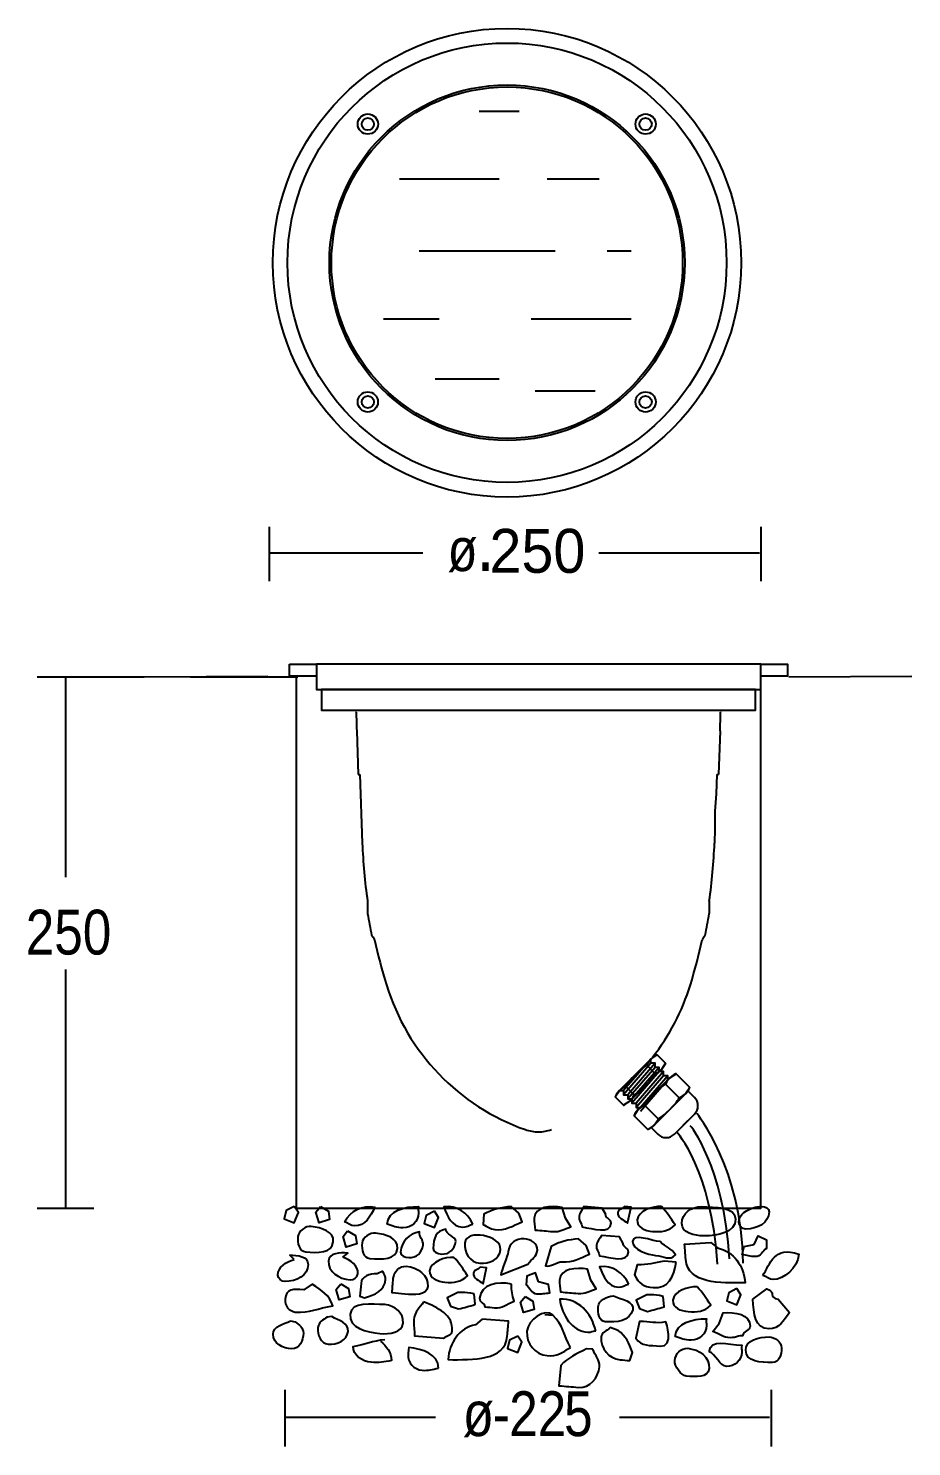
# Model space of a CAD drawing. Extents: x 29 to 179, y 23 to 263.
import ezdxf

# ---------------------------------------------------------------- set-up
doc = ezdxf.new("R2010")
doc.units = 0
doc.layers.add('LIVELLO_1', color=160, linetype='Continuous')
doc.styles.add('STD', font='txt')

# ---------------------------------------------------------------- blocks, each defined once
blk = doc.blocks.new('AI9-BLK2')
at = {"layer": 'LIVELLO_1', "color": 7}
blk.add_line((1.49, -2.95), (2.86, -3.08), dxfattribs=at)
for points in [[(-40.82, 15.27), (-42.2, 14.58), (-42.54, 13.21), (-40.82, 12.52), (-40.13, 14.24)], [(-36.38, 15.27), (-35.07, 14.46), (-34.85, 13.07), (-36.62, 12.53), (-37.16, 14.3)], [(-17.14, 14.46), (-18.52, 13.77), (-18.86, 12.39), (-17.14, 11.71), (-16.46, 13.43)], [(-31.81, 11.15), (-30.51, 10.35), (-30.28, 8.95), (-32.05, 8.41), (-32.59, 10.19)], [(-32.98, 2.23), (-31.67, 1.42), (-31.45, 0.03), (-33.22, -0.51), (-33.75, 1.26)], [(-1.84, 0.1), (-0.53, -0.71), (-0.31, -2.11), (-2.08, -2.64), (-2.62, -0.87)], [(33.95, 1.41), (32.58, 0.72), (32.23, -0.65), (33.95, -1.34), (34.64, 0.38)], [(-3.07, -6.63), (-4.45, -7.32), (-4.79, -8.7), (-3.07, -9.38), (-2.39, -7.66)]]:
    blk.add_lwpolyline(points, close=True, dxfattribs=at)
for points, knots in [([(-32.36, 12.68), (-31.76, 12.51), (-31.33, 11.99), (-30.64, 11.99), (-28.84, 11.99), (-27.98, 13.54), (-27.2, 15.17), (-29.35, 15.6), (-31.24, 14.57), (-32.36, 12.68)], [0, 0, 0, 0, 1, 1, 1, 2, 2, 2, 3, 3, 3, 3]), ([(-25.16, 12.27), (-24.15, 11.97), (-23.51, 11.67), (-22.46, 11.67), (-21.05, 11.67), (-19.85, 12.72), (-19.85, 14.12), (-19.85, 14.57), (-19.9, 14.82), (-19.85, 15.27), (-22.2, 15.27), (-24.96, 14.62), (-25.16, 12.27)], [0, 0, 0, 0, 1, 1, 1, 2, 2, 2, 3, 3, 3, 4, 4, 4, 4]), ([(-10.64, 12.31), (-11.25, 12.19), (-11.73, 11.71), (-12.41, 11.77), (-14.21, 11.93), (-14.93, 13.54), (-15.56, 15.24), (-13.38, 15.48), (-11.59, 14.29), (-10.64, 12.31)], [0, 0, 0, 0, 1, 1, 1, 2, 2, 2, 3, 3, 3, 3]), ([(-2.9, 14.12), (-2.9, 14.12), (-2.33, 12.69), (-2.33, 12.69), (-3.95, 11.97), (-5.14, 11.21), (-6.93, 11.37), (-7.79, 11.45), (-8.18, 11.91), (-8.93, 12.23), (-8.93, 12.23), (-8.78, 13.95), (-8.78, 13.95), (-7.32, 14.85), (-5.92, 15.08), (-4.18, 15.27), (-4.18, 15.27), (-2.9, 14.12), (-2.9, 14.12)], [0, 0, 0, 0, 1, 1, 1, 2, 2, 2, 3, 3, 3, 4, 4, 4, 5, 5, 5, 6, 6, 6, 6]), ([(4.97, 13.28), (4.97, 13.28), (5.88, 11.82), (5.88, 11.82), (4.73, 11.48), (4.07, 10.94), (2.87, 11.04), (1.68, 11.15), (1.08, 11.2), (-0.12, 11.3), (-0.14, 12.08), (-0.36, 12.53), (-0.29, 13.3), (-0.12, 15.27), (2.49, 15.48), (4.44, 15.13), (4.44, 15.13), (4.97, 13.28), (4.97, 13.28)], [0, 0, 0, 0, 1, 1, 1, 2, 2, 2, 3, 3, 3, 4, 4, 4, 5, 5, 5, 6, 6, 6, 6]), ([(11.79, 13.91), (11.73, 13.23), (12.75, 13.14), (12.7, 12.45), (12.53, 10.57), (9.68, 11.51), (7.81, 11.84), (7.7, 12.46), (7.22, 12.93), (7.28, 13.62), (7.34, 14.3), (7.89, 14.68), (8.11, 15.27), (8.11, 15.27), (11.19, 15), (11.19, 15), (11.19, 15), (11.79, 13.91), (11.79, 13.91)], [0, 0, 0, 0, 1, 1, 1, 2, 2, 2, 3, 3, 3, 4, 4, 4, 5, 5, 5, 6, 6, 6, 6]), ([(14.96, 15.27), (14.96, 15.27), (16.07, 15.17), (16.07, 15.17), (16.07, 15.17), (15.49, 12.46), (15.49, 12.46), (14.76, 13.04), (13.76, 13.39), (13.84, 14.33), (13.88, 14.85), (14.75, 14.86), (14.96, 15.27)], [0, 0, 0, 0, 1, 1, 1, 2, 2, 2, 3, 3, 3, 4, 4, 4, 4]), ([(21.22, 15.26), (22.23, 14.21), (22.71, 13.37), (23.51, 12.15), (22.41, 11.09), (21.24, 10.94), (19.7, 11.07), (18.45, 11.18), (17, 11.76), (17.11, 13), (17.24, 14.5), (19.72, 15.39), (21.22, 15.26)], [0, 0, 0, 0, 1, 1, 1, 2, 2, 2, 3, 3, 3, 4, 4, 4, 4]), ([(28.01, 15.27), (26.3, 15.27), (24.65, 14.12), (24.65, 12.42), (24.65, 10.77), (26.75, 10.32), (28.41, 10.32), (30.71, 10.32), (33.71, 10.82), (33.71, 13.12), (33.71, 15.32), (30.21, 15.12), (28.01, 15.27)], [0, 0, 0, 0, 1, 1, 1, 2, 2, 2, 3, 3, 3, 4, 4, 4, 4]), ([(37.03, 15.16), (35.68, 14.76), (34.28, 14.01), (34.28, 12.56), (34.28, 11.96), (34.88, 11.46), (35.48, 11.46), (37.38, 11.46), (39.38, 12.46), (39.38, 14.36), (39.38, 15.71), (37.03, 15.16), (37.03, 15.16)], [0, 0, 0, 0, 1, 1, 1, 2, 2, 2, 3, 3, 3, 4, 4, 4, 4]), ([(-37.97, 11.89), (-36.23, 11.69), (-34.08, 11.05), (-34.23, 9.31), (-34.4, 7.36), (-36.96, 7.44), (-38.9, 7.61), (-40.04, 7.71), (-40.32, 9.09), (-40.22, 10.23), (-40.15, 11.13), (-38.86, 12.02), (-37.97, 11.89)], [0, 0, 0, 0, 1, 1, 1, 2, 2, 2, 3, 3, 3, 4, 4, 4, 4]), ([(-27.12, 10.78), (-25.38, 10.58), (-23.23, 9.94), (-23.38, 8.2), (-23.55, 6.25), (-26.1, 6.33), (-28.05, 6.49), (-29.19, 6.59), (-29.47, 7.98), (-29.37, 9.12), (-29.29, 10.02), (-28.01, 10.91), (-27.12, 10.78)], [0, 0, 0, 0, 1, 1, 1, 2, 2, 2, 3, 3, 3, 4, 4, 4, 4]), ([(-19.07, 8.74), (-19.17, 7.5), (-20.21, 6.53), (-21.46, 6.64), (-22.11, 6.7), (-22.94, 6.92), (-22.88, 7.57), (-22.72, 9.41), (-21.46, 10.66), (-19.67, 11.01), (-19.75, 10.11), (-18.99, 9.64), (-19.07, 8.74)], [0, 0, 0, 0, 1, 1, 1, 2, 2, 2, 3, 3, 3, 4, 4, 4, 4]), ([(-13.56, 9.35), (-13.67, 8.11), (-14.71, 7.14), (-15.96, 7.25), (-16.6, 7.31), (-17.44, 7.53), (-17.38, 8.18), (-17.22, 10.02), (-17, 11.1), (-15.21, 11.44), (-15.29, 10.55), (-13.48, 10.25), (-13.56, 9.35)], [0, 0, 0, 0, 1, 1, 1, 2, 2, 2, 3, 3, 3, 4, 4, 4, 4]), ([(-5.99, 8), (-6.13, 6.35), (-7.86, 5.55), (-9.5, 5.69), (-11.15, 5.84), (-12.16, 7.48), (-12.01, 9.13), (-11.8, 11.52), (-5.78, 10.39), (-5.99, 8)], [0, 0, 0, 0, 1, 1, 1, 2, 2, 2, 3, 3, 3, 3]), ([(0.25, 7.9), (0.15, 6.79), (-0.74, 6.43), (-1.34, 5.54), (-1.34, 5.54), (-5.93, 3.71), (-5.93, 3.71), (-5.87, 4.4), (-4.75, 6.96), (-4.69, 7.64), (-4.57, 9.01), (-3.37, 9.94), (-2, 9.82), (-0.88, 9.72), (0.35, 9.01), (0.25, 7.9)], [0, 0, 0, 0, 1, 1, 1, 2, 2, 2, 3, 3, 3, 4, 4, 4, 5, 5, 5, 5]), ([(8.49, 8.69), (8.49, 8.69), (9.05, 7.25), (9.05, 7.25), (7.44, 6.53), (6.25, 5.78), (4.45, 5.93), (3.59, 6.01), (2.35, 4.94), (1.61, 5.26), (1.61, 5.26), (2.6, 8.51), (2.6, 8.51), (4.06, 9.41), (5.46, 9.64), (7.21, 9.83), (7.21, 9.83), (8.49, 8.69), (8.49, 8.69)], [0, 0, 0, 0, 1, 1, 1, 2, 2, 2, 3, 3, 3, 4, 4, 4, 5, 5, 5, 6, 6, 6, 6]), ([(14.73, 9.04), (14.67, 8.36), (15.69, 8.26), (15.63, 7.58), (15.47, 5.7), (12.62, 6.64), (10.75, 6.97), (10.63, 7.59), (10.15, 8.06), (10.21, 8.74), (10.28, 9.43), (10.83, 9.81), (11.05, 10.4), (11.05, 10.4), (14.13, 10.13), (14.13, 10.13), (14.13, 10.13), (14.73, 9.04), (14.73, 9.04)], [0, 0, 0, 0, 1, 1, 1, 2, 2, 2, 3, 3, 3, 4, 4, 4, 5, 5, 5, 6, 6, 6, 6]), ([(20.98, 9.34), (21.99, 8.3), (22.81, 8.33), (23.6, 7.11), (22.5, 6.05), (21.74, 6.88), (20.2, 7.01), (18.95, 7.12), (16.21, 8.09), (16.32, 9.34), (16.45, 10.84), (19.48, 9.47), (20.98, 9.34)], [0, 0, 0, 0, 1, 1, 1, 2, 2, 2, 3, 3, 3, 4, 4, 4, 4]), ([(36.88, 8.88), (36.88, 8.88), (35.16, 8.53), (35.16, 8.53), (35.16, 8.53), (34.82, 7.16), (34.82, 7.16), (35.68, 7.07), (36.19, 6.81), (37.05, 6.81), (37.99, 6.81), (38.25, 7.76), (38.94, 8.19), (38.94, 8.19), (38.94, 9.65), (38.94, 9.65), (38.94, 9.65), (37.56, 10.34), (37.56, 10.34), (37.56, 10.34), (36.88, 8.88), (36.88, 8.88)], [0, 0, 0, 0, 1, 1, 1, 2, 2, 2, 3, 3, 3, 4, 4, 4, 5, 5, 5, 6, 6, 6, 7, 7, 7, 7]), ([(-32.61, 6.71), (-31.3, 6.2), (-29.97, 5.33), (-30.1, 3.89), (-30.15, 3.29), (-30.79, 2.84), (-31.39, 2.89), (-33.28, 3.06), (-35.19, 4.23), (-35.03, 6.12), (-34.91, 7.47), (-33.14, 7.51), (-31.8, 7.4), (-31.8, 7.4), (-32.61, 6.71), (-32.61, 6.71)], [0, 0, 0, 0, 1, 1, 1, 2, 2, 2, 3, 3, 3, 4, 4, 4, 5, 5, 5, 5]), ([(29.56, 9.21), (29.56, 9.21), (25.1, 8.91), (25.1, 8.91), (25.19, 7.88), (25.23, 7.37), (25.32, 6.34), (25.69, 2.15), (31.11, 2.36), (35.33, 2.38), (35.08, 5.29), (33.49, 7.66), (30.68, 8.27), (30.68, 8.27), (29.56, 9.21), (29.56, 9.21)], [0, 0, 0, 0, 1, 1, 1, 2, 2, 2, 3, 3, 3, 4, 4, 4, 5, 5, 5, 5]), ([(38.36, 3.62), (38.96, 3.45), (39.39, 2.93), (40.08, 2.93), (41.88, 2.93), (44.2, 4.88), (44.39, 7.2), (40.35, 8.75), (39.48, 5.51), (38.36, 3.62)], [0, 0, 0, 0, 1, 1, 1, 2, 2, 2, 3, 3, 3, 3]), ([(-40.84, 6.3), (-42.19, 5.9), (-43.59, 5.15), (-43.59, 3.7), (-43.59, 3.1), (-42.99, 2.6), (-42.39, 2.6), (-40.49, 2.6), (-38.49, 3.6), (-38.49, 5.5), (-38.49, 6.85), (-40.24, 7.05), (-41.59, 7.05), (-41.59, 7.05), (-40.84, 6.3), (-40.84, 6.3)], [0, 0, 0, 0, 1, 1, 1, 2, 2, 2, 3, 3, 3, 4, 4, 4, 5, 5, 5, 5]), ([(-21.91, 5.18), (-23.05, 5.28), (-24, 4.26), (-24.1, 3.11), (-24.18, 2.16), (-24.23, 1.62), (-24.31, 0.67), (-23.46, 0.6), (-23.01, 0.56), (-22.17, 0.48), (-20.57, 0.34), (-18.43, 0.16), (-18.29, 1.75), (-18.12, 3.69), (-19.96, 5.01), (-21.91, 5.18)], [0, 0, 0, 0, 1, 1, 1, 2, 2, 2, 3, 3, 3, 4, 4, 4, 5, 5, 5, 5]), ([(-13.85, 6.68), (-12.83, 5.64), (-12.36, 4.79), (-11.56, 3.57), (-12.65, 2.51), (-13.82, 2.36), (-15.37, 2.49), (-16.61, 2.61), (-18.07, 3.18), (-17.96, 4.43), (-17.83, 5.92), (-15.34, 6.81), (-13.85, 6.68)], [0, 0, 0, 0, 1, 1, 1, 2, 2, 2, 3, 3, 3, 4, 4, 4, 4]), ([(-9.44, 5.02), (-9.44, 5.02), (-8.33, 4.92), (-8.33, 4.92), (-8.33, 4.92), (-8.91, 2.21), (-8.91, 2.21), (-9.64, 2.79), (-10.64, 3.14), (-10.56, 4.08), (-10.51, 4.59), (-9.65, 4.6), (-9.44, 5.02)], [0, 0, 0, 0, 1, 1, 1, 2, 2, 2, 3, 3, 3, 4, 4, 4, 4]), ([(9.25, 2.82), (9.25, 2.82), (10.15, 1.36), (10.15, 1.36), (9, 1.03), (8.35, 0.48), (7.15, 0.59), (5.95, 0.69), (5.35, 0.74), (4.16, 0.85), (4.14, 1.63), (3.92, 2.08), (3.99, 2.85), (4.16, 4.82), (6.76, 5.02), (8.72, 4.68), (8.72, 4.68), (9.25, 2.82), (9.25, 2.82)], [0, 0, 0, 0, 1, 1, 1, 2, 2, 2, 3, 3, 3, 4, 4, 4, 5, 5, 5, 6, 6, 6, 6]), ([(15.68, 2.18), (15.06, 2.06), (14.59, 1.58), (13.91, 1.64), (12.11, 1.8), (11.39, 3.42), (10.76, 5.11), (12.94, 5.35), (14.73, 4.16), (15.68, 2.18)], [0, 0, 0, 0, 1, 1, 1, 2, 2, 2, 3, 3, 3, 3]), ([(23.72, 5.85), (23.33, 3.39), (22.29, 1.36), (19.81, 1.58), (18.1, 1.73), (17.46, 2.26), (16.63, 3.71), (16.63, 3.71), (17.13, 5.4), (17.13, 5.4), (18.95, 5.5), (19.91, 5.67), (21.67, 6.04), (21.67, 6.04), (23.72, 5.85), (23.72, 5.85)], [0, 0, 0, 0, 1, 1, 1, 2, 2, 2, 3, 3, 3, 4, 4, 4, 5, 5, 5, 5]), ([(-25.84, 4.37), (-25.64, 3.8), (-25.37, 3.47), (-25.42, 2.87), (-25.58, 1.08), (-27.2, 0.32), (-28.95, -0.13), (-28.95, -0.13), (-29.73, 0.14), (-29.73, 0.14), (-29.65, 0.99), (-29.61, 1.43), (-29.54, 2.28), (-29.43, 3.53), (-28.09, 3.91), (-26.84, 3.9), (-26.84, 3.9), (-25.84, 4.37), (-25.84, 4.37)], [0, 0, 0, 0, 1, 1, 1, 2, 2, 2, 3, 3, 3, 4, 4, 4, 5, 5, 5, 6, 6, 6, 6]), ([(-4.13, 2.16), (-4.15, 1.04), (-3.95, 0.33), (-3.7, -0.72), (-5.03, -1.21), (-5.61, -1.94), (-6.98, -1.81), (-7.58, -1.76), (-8.01, -1.73), (-8.61, -1.67), (-8.64, -1.06), (-9.58, -0.9), (-9.52, -0.21), (-9.32, 2.1), (-6.42, 2.71), (-4.13, 2.16)], [0, 0, 0, 0, 1, 1, 1, 2, 2, 2, 3, 3, 3, 4, 4, 4, 5, 5, 5, 5]), ([(0.46, 2.57), (0.46, 2.57), (2.14, 2.08), (2.14, 2.08), (2.14, 2.08), (2.37, 0.68), (2.37, 0.68), (1.5, 0.67), (0.97, 0.46), (0.11, 0.53), (-0.83, 0.61), (-1, 1.57), (-1.65, 2.06), (-1.65, 2.06), (-1.53, 3.52), (-1.53, 3.52), (-1.53, 3.52), (-0.1, 4.08), (-0.1, 4.08), (-0.1, 4.08), (0.46, 2.57), (0.46, 2.57)], [0, 0, 0, 0, 1, 1, 1, 2, 2, 2, 3, 3, 3, 4, 4, 4, 5, 5, 5, 6, 6, 6, 7, 7, 7, 7]), ([(-37.78, 2.17), (-36.13, 1.03), (-34.88, 0.36), (-34.34, -1.49), (-36.88, -1.87), (-38.17, -2.76), (-40.66, -2.54), (-41.7, -2.45), (-42.47, -1.43), (-42.38, -0.38), (-42.22, 1.41), (-41.03, 1.35), (-39.24, 1.19), (-39.24, 1.19), (-37.78, 2.17), (-37.78, 2.17)], [0, 0, 0, 0, 1, 1, 1, 2, 2, 2, 3, 3, 3, 4, 4, 4, 5, 5, 5, 5]), ([(-10.43, 0.5), (-10.43, 0.5), (-10.24, -1.24), (-10.24, -1.24), (-11.3, -1.58), (-12.01, -1.78), (-13.07, -2.03), (-13.07, -2.03), (-14.41, -1.57), (-14.41, -1.57), (-14.41, -1.57), (-14.97, -0.13), (-14.97, -0.13), (-14.97, -0.13), (-13.17, 0.74), (-13.17, 0.74), (-13.17, 0.74), (-12.04, 0.9), (-10.43, 0.5)], [0, 0, 0, 0, 1, 1, 1, 2, 2, 2, 3, 3, 3, 4, 4, 4, 5, 5, 5, 6, 6, 6, 6]), ([(13.11, 0.19), (11.97, 0.03), (10.63, -0.46), (10.53, -1.66), (10.44, -2.69), (10.66, -4.09), (11.69, -4.18), (13.66, -4.35), (15.92, -4.11), (16.35, -2.17), (16.66, -0.64), (14.43, -0.45), (13.11, 0.19)], [0, 0, 0, 0, 1, 1, 1, 2, 2, 2, 3, 3, 3, 4, 4, 4, 4]), ([(21.47, 0.1), (21.47, 0.1), (21.66, -1.65), (21.66, -1.65), (20.6, -1.98), (19.89, -2.18), (18.84, -2.43), (18.84, -2.43), (17.5, -1.97), (17.5, -1.97), (17.5, -1.97), (16.93, -0.54), (16.93, -0.54), (16.93, -0.54), (18.73, 0.34), (18.73, 0.34), (18.73, 0.34), (19.87, 0.49), (21.47, 0.1)], [0, 0, 0, 0, 1, 1, 1, 2, 2, 2, 3, 3, 3, 4, 4, 4, 5, 5, 5, 6, 6, 6, 6]), ([(27.25, 1.71), (28.26, 0.66), (28.74, -0.18), (29.53, -1.41), (28.44, -2.46), (27.27, -2.61), (25.72, -2.48), (24.48, -2.37), (23.02, -1.79), (23.13, -0.55), (23.27, 0.95), (25.75, 1.84), (27.25, 1.71)], [0, 0, 0, 0, 1, 1, 1, 2, 2, 2, 3, 3, 3, 4, 4, 4, 4]), ([(36.66, -0.36), (36.83, -2.85), (36.9, -5.38), (39.39, -5.38), (41.11, -5.38), (41.88, -4), (42.83, -2.63), (42.83, -2.63), (40.93, -0.36), (40.93, -0.36), (39.13, -0.11), (40.71, 0.87), (38.99, 1.38), (38.99, 1.38), (36.66, -0.36), (36.66, -0.36)], [0, 0, 0, 0, 1, 1, 1, 2, 2, 2, 3, 3, 3, 4, 4, 4, 5, 5, 5, 5]), ([(-25.54, -1.28), (-23.84, -1.43), (-22.3, -2.72), (-22.44, -4.41), (-22.59, -6.06), (-24.72, -6.32), (-26.36, -6.18), (-28.65, -5.98), (-31.6, -5.22), (-31.4, -2.93), (-31.21, -0.73), (-27.74, -1.24), (-25.54, -1.28)], [0, 0, 0, 0, 1, 1, 1, 2, 2, 2, 3, 3, 3, 4, 4, 4, 4]), ([(-18.97, -0.82), (-16.56, -1.81), (-13.91, -3.07), (-14.14, -5.73), (-14.21, -6.5), (-15.07, -6.51), (-15.63, -6.98), (-15.63, -6.98), (-20.51, -6.55), (-20.51, -6.55), (-20.51, -5.52), (-20.71, -4.9), (-20.62, -3.87), (-20.5, -2.5), (-19.67, -1.88), (-18.97, -0.82)], [0, 0, 0, 0, 1, 1, 1, 2, 2, 2, 3, 3, 3, 4, 4, 4, 5, 5, 5, 5]), ([(5.83, -8.51), (4.46, -9.43), (3.54, -10.04), (1.91, -9.89), (-0.14, -9.71), (-1.7, -7.85), (-1.52, -5.8), (-1.35, -3.83), (1.5, -1.84), (2.86, -3.08), (4.53, -4.69), (4.72, -6.43), (5.83, -8.51)], [0, 0, 0, 0, 1, 1, 1, 2, 2, 2, 3, 3, 3, 4, 4, 4, 4]), ([(10.1, -5.73), (9.59, -5.68), (9.3, -6), (8.79, -5.96), (5.96, -5.71), (4.46, -3.16), (4.02, -0.36), (7.21, -0.3), (9.34, -2.55), (10.1, -5.73)], [0, 0, 0, 0, 1, 1, 1, 2, 2, 2, 3, 3, 3, 3]), ([(-41.44, -4.05), (-42.74, -4.65), (-44.39, -4.85), (-44.39, -6.3), (-44.39, -7.85), (-42.79, -8.75), (-41.24, -8.75), (-39.99, -8.75), (-39.29, -7.35), (-39.29, -6.1), (-39.29, -5.2), (-39.99, -4.7), (-40.69, -4.2), (-40.69, -4.2), (-41.44, -4.05), (-41.44, -4.05)], [0, 0, 0, 0, 1, 1, 1, 2, 2, 2, 3, 3, 3, 4, 4, 4, 5, 5, 5, 5]), ([(-34.49, -3.31), (-33.25, -4.02), (-31.62, -4.36), (-31.75, -5.81), (-31.89, -7.35), (-33.56, -8.11), (-35.1, -7.97), (-36.35, -7.87), (-36.93, -6.41), (-36.82, -5.16), (-36.74, -4.27), (-36, -3.83), (-35.26, -3.39), (-35.26, -3.39), (-34.49, -3.31), (-34.49, -3.31)], [0, 0, 0, 0, 1, 1, 1, 2, 2, 2, 3, 3, 3, 4, 4, 4, 5, 5, 5, 5]), ([(-9.08, -3.76), (-9.08, -3.76), (-4.62, -4.06), (-4.62, -4.06), (-4.71, -5.09), (-4.75, -5.6), (-4.84, -6.63), (-5.21, -10.82), (-10.63, -10.61), (-14.85, -10.58), (-14.6, -7.67), (-13.01, -5.31), (-10.2, -4.69), (-10.2, -4.69), (-9.08, -3.76), (-9.08, -3.76)], [0, 0, 0, 0, 1, 1, 1, 2, 2, 2, 3, 3, 3, 4, 4, 4, 5, 5, 5, 5]), ([(20.98, -8.29), (19.26, -8.14), (17.72, -8.38), (16.9, -6.93), (16.9, -6.93), (17.52, -4.16), (17.52, -4.16), (19.35, -4.07), (20.19, -4.58), (21.95, -4.21), (21.95, -4.21), (23.46, -8.5), (20.98, -8.29)], [0, 0, 0, 0, 1, 1, 1, 2, 2, 2, 3, 3, 3, 4, 4, 4, 4]), ([(23.51, -6.69), (24.5, -6.99), (25.15, -7.29), (26.2, -7.29), (27.6, -7.29), (28.81, -6.23), (28.81, -4.84), (28.81, -4.39), (28.75, -4.13), (28.81, -3.68), (26.45, -3.68), (23.7, -4.33), (23.51, -6.69)], [0, 0, 0, 0, 1, 1, 1, 2, 2, 2, 3, 3, 3, 4, 4, 4, 4]), ([(30.95, -4.48), (30.95, -4.48), (29.91, -5.85), (29.91, -5.85), (31.03, -6.28), (31.63, -6.88), (32.84, -6.88), (34.04, -6.88), (33.71, -6.54), (34.91, -6.54), (35, -5.77), (36.19, -5.68), (36.19, -4.91), (36.19, -2.93), (33.61, -2.5), (31.63, -2.67), (31.63, -2.67), (30.95, -4.48), (30.95, -4.48)], [0, 0, 0, 0, 1, 1, 1, 2, 2, 2, 3, 3, 3, 4, 4, 4, 5, 5, 5, 6, 6, 6, 6]), ([(-26.27, -7.44), (-25.2, -8.39), (-24.52, -9.25), (-24.4, -10.72), (-25.68, -11.01), (-26.5, -11.14), (-27.84, -11.02), (-29.39, -10.88), (-30.91, -9.9), (-30.87, -8.34), (-28.73, -7.98), (-27.67, -7.37), (-25.5, -7.16)], [0, 0, 0, 0, 1, 1, 1, 2, 2, 2, 3, 3, 3, 4, 4, 4, 4]), ([(13.87, -5.65), (15.25, -6.63), (15.75, -7.8), (16.3, -9.4), (16.3, -9.4), (15.84, -10.74), (15.84, -10.74), (15.24, -10.69), (14.81, -10.65), (14.21, -10.59), (12.33, -10.43), (10.84, -8.66), (11.01, -6.78), (11.08, -5.92), (11.95, -5.83), (12.53, -5.18), (12.53, -5.18), (13.87, -5.65), (13.87, -5.65)], [0, 0, 0, 0, 1, 1, 1, 2, 2, 2, 3, 3, 3, 4, 4, 4, 5, 5, 5, 6, 6, 6, 6]), ([(29.29, -9.26), (30.29, -9.56), (31.12, -11.75), (32.17, -11.75), (33.57, -11.75), (34.77, -10.7), (34.77, -9.3), (34.77, -8.85), (34.72, -8.6), (34.77, -8.15), (32.42, -8.15), (29.49, -6.91), (29.29, -9.26)], [0, 0, 0, 0, 1, 1, 1, 2, 2, 2, 3, 3, 3, 4, 4, 4, 4]), ([(39.4, -6.74), (37.65, -6.8), (35.44, -7.25), (35.44, -8.99), (35.44, -10.94), (38, -11.09), (39.95, -11.09), (41.1, -11.09), (41.5, -9.74), (41.5, -8.59), (41.5, -7.69), (40.3, -6.69), (39.4, -6.74)], [0, 0, 0, 0, 1, 1, 1, 2, 2, 2, 3, 3, 3, 4, 4, 4, 4]), ([(-16.48, -12.01), (-17.51, -12.23), (-18.18, -12.47), (-19.23, -12.37), (-20.62, -12.25), (-21.73, -11.1), (-21.6, -9.71), (-21.56, -9.26), (-21.49, -9.01), (-21.5, -8.56), (-19.16, -8.77), (-16.48, -9.65), (-16.48, -12.01)], [0, 0, 0, 0, 1, 1, 1, 2, 2, 2, 3, 3, 3, 4, 4, 4, 4]), ([(9.6, -8.84), (10.02, -9.91), (10.83, -10.58), (10.72, -11.78), (10.56, -13.67), (9.11, -15.44), (7.22, -15.27), (5.94, -15.16), (5.17, -15.09), (3.89, -14.98), (3.89, -14.98), (4.19, -11.56), (4.19, -11.56), (5.51, -10.21), (6.77, -9.63), (8.57, -8.75), (8.57, -8.75), (9.6, -8.84), (9.6, -8.84)], [0, 0, 0, 0, 1, 1, 1, 2, 2, 2, 3, 3, 3, 4, 4, 4, 5, 5, 5, 6, 6, 6, 6]), ([(25.64, -8.67), (24.5, -8.57), (23.55, -9.59), (23.45, -10.74), (23.37, -11.68), (24.53, -13.29), (25.38, -13.37), (26.98, -13.51), (29.12, -13.69), (29.26, -12.1), (29.43, -10.16), (27.59, -8.84), (25.64, -8.67)], [0, 0, 0, 0, 1, 1, 1, 2, 2, 2, 3, 3, 3, 4, 4, 4, 4])]:
    blk.add_open_spline(points, degree=3, knots=knots, dxfattribs=at)
blk = doc.blocks.new('AI9-BLK1')
at = {"layer": 'LIVELLO_1', "color": 7}
for p, q in [((0.83, 106.32), (7.58, 106.32)), ((-12.66, 94.85), (4.21, 94.85)), ((12.31, 94.85), (21.08, 94.85)), ((-9.29, 82.71), (13.66, 82.71)), ((22.43, 82.71), (26.48, 82.71)), ((-15.36, 71.23), (-5.91, 71.23)), ((9.61, 71.23), (26.48, 71.23)), ((-6.59, 61.11), (4.21, 61.11)), ((10.28, 59.08), (20.4, 59.08)), ((-34.61, 26.95), (-34.61, 36.14)), ((48.49, 26.96), (48.49, 36.14)), ((-8.7, 31.67), (-34.43, 31.67)), ((48.17, 31.67), (21.02, 31.67)), ((-73.87, 10.81), (-55.75, 10.81)), ((-69.07, 10.81), (-69.07, -23.02)), ((-55.75, 10.81), (-34.86, 10.94)), ((-47.95, 10.81), (-29.83, 10.81)), ((53.13, 10.81), (73.89, 10.94)), ((-24.1, 5.19), (45.8, 5.19)), ((-19.87, 1.71), (-19.61, -5.69)), ((41.52, 1.71), (41.27, -5.69)), ((-19.61, -5.69), (-19.34, -5.69)), ((41, -5.69), (40.88, -8.96)), ((41, -5.69), (41.27, -5.69)), ((40.66, -14.82), (40.58, -17.26)), ((-18.04, -27.07), (-18.02, -29.18)), ((39.69, -27.07), (39.68, -29.18)), ((-69.07, -38.62), (-69.07, -78.91)), ((29.83, -53.72), (25.22, -59.04)), ((29.83, -54.42), (25.22, -59.75)), ((30.54, -54.42), (25.93, -59.75)), ((30.54, -55.14), (25.93, -60.46)), ((31.25, -55.14), (26.64, -60.46)), ((31.25, -55.84), (26.64, -61.17)), ((31.96, -55.84), (27.34, -61.17)), ((31.96, -56.55), (27.34, -61.88)), ((32.67, -56.55), (28.05, -61.88)), ((32.67, -57.26), (28.05, -62.59)), ((34.51, -65.72), (36.1, -64.12)), ((10.66, -66.01), (11, -66.01)), ((-73.87, -78.91), (-64.26, -78.91)), ((-31.96, -119.16), (-31.96, -109.56)), ((50.23, -119.16), (50.23, -109.55)), ((-6.54, -114.22), (-31.77, -114.22)), ((49.89, -114.22), (24.53, -114.22))]:
    blk.add_line(p, q, dxfattribs=at)
for points in [[(-31.24, 12.96), (-26.69, 12.96), (-26.69, 10.91), (-31.24, 10.91)], [(48.39, 12.96), (-26.69, 12.96), (-26.69, 8.64), (48.39, 8.64)], [(48.39, 12.96), (52.94, 12.96), (52.94, 10.91), (48.39, 10.91)], [(47.53, 8.64), (-25.83, 8.64), (-25.83, 5.19), (47.53, 5.19)], [(32.31, -54.42), (31.6, -55.49), (26.28, -60.81), (25.22, -61.52), (23.79, -60.1), (24.51, -59.04), (29.83, -53.72), (30.89, -53.01)], [(32.31, -54.42), (31.6, -55.49), (26.28, -60.81), (25.22, -61.52), (23.79, -60.1), (24.51, -59.04), (29.83, -53.72), (30.89, -53.01)], [(32.67, -57.26), (32.67, -56.55), (31.96, -56.55), (31.96, -55.84), (31.25, -55.84), (31.25, -55.14), (30.54, -55.14), (30.54, -54.42), (29.83, -54.42), (29.83, -53.72), (24.51, -59.04), (25.22, -59.04), (25.22, -59.75), (25.93, -59.75), (25.93, -60.46), (26.64, -60.46), (26.64, -61.17), (27.34, -61.17), (27.34, -61.88), (28.05, -61.88)], [(32.67, -57.26), (32.67, -56.55), (31.96, -56.55), (31.96, -55.84), (31.25, -55.84), (31.25, -55.14), (30.54, -55.14), (30.54, -54.42), (29.83, -54.42), (29.83, -53.72), (24.51, -59.04), (25.22, -59.04), (25.22, -59.75), (25.93, -59.75), (25.93, -60.46), (26.64, -60.46), (26.64, -61.17), (27.34, -61.17), (27.34, -61.88), (28.05, -61.88)], [(36.4, -58.51), (35.68, -59.57), (30.36, -64.89), (29.3, -65.6), (26.99, -63.3), (27.7, -62.23), (33.02, -56.91), (34.09, -56.2)], [(36.4, -58.51), (35.68, -59.57), (30.36, -64.89), (29.3, -65.6), (26.99, -63.3), (27.7, -62.23), (33.02, -56.91), (34.09, -56.2)]]:
    blk.add_lwpolyline(points, close=True, dxfattribs=at)
blk.add_lwpolyline([(-30.1, 10.81), (-30.1, -78.91), (48.38, -78.89), (48.38, 10.81)], dxfattribs=at)
for centre, radius in [((5.53, 80.71), 39.56), ((5.53, 80.71), 37.09), ((5.53, 80.71), 30.01), ((5.53, 80.71), 29.67), ((-17.98, 104.12), 1.71), ((28.94, 104.12), 1.71), ((-17.98, 104.12), 1.03), ((28.94, 104.12), 1.03), ((-17.99, 57.2), 1.71), ((-17.99, 57.2), 1.03), ((28.94, 57.2), 1.71), ((28.94, 57.2), 1.03)]:
    blk.add_circle(centre, radius, dxfattribs=at)
for points in [[(-19.95, 4.84), (-19.95, 4.87), (-19.96, 4.9), (-19.96, 4.92)], [(-19.95, 4.84), (-19.93, 3.8), (-19.91, 2.75), (-19.87, 1.71)], [(41.52, 1.71), (41.56, 2.75), (41.59, 3.8), (41.61, 4.84)], [(41.61, 4.92), (41.61, 4.9), (41.61, 4.87), (41.61, 4.84)], [(40.88, -8.96), (40.62, -10.9), (40.55, -12.87), (40.66, -14.82)], [(39.69, -27.07), (40.16, -23.81), (40.46, -20.54), (40.58, -17.26)], [(-18.02, -29.18), (-17.82, -30.39), (-17.6, -31.59), (-17.35, -32.79)], [(39, -32.79), (39.25, -31.59), (39.48, -30.39), (39.68, -29.18)], [(-17.35, -32.79), (-17.32, -32.95), (-17.23, -33.09), (-17.09, -33.19)], [(-16.84, -33.59), (-16.87, -33.43), (-16.96, -33.29), (-17.09, -33.19)], [(38.75, -33.19), (38.62, -33.29), (38.53, -33.43), (38.49, -33.59)], [(38.75, -33.19), (38.88, -33.09), (38.97, -32.95), (39, -32.79)], [(-16.84, -33.59), (-16.28, -36.16), (-15.61, -38.7), (-14.84, -41.22)], [(36.5, -41.22), (37.27, -38.7), (37.94, -36.16), (38.49, -33.59)], [(-14.84, -41.22), (-11.32, -52.64), (-2.61, -61.71), (8.63, -65.64)], [(30.11, -53.42), (32.97, -49.79), (35.13, -45.65), (36.5, -41.22)], [(45.44, -88.21), (45.25, -72.16), (37.58, -62.89), (37.58, -62.89)], [(8.63, -65.64), (9.33, -65.89), (10.08, -66.02), (10.83, -66.02)], [(10.83, -66.02), (11.58, -66.02), (12.32, -65.89), (13.03, -65.64)], [(41.1, -88.36), (40.08, -72.33), (34.21, -66.07), (34.21, -66.07)], [(43.13, -87.48), (42.11, -71.46), (36.48, -65), (36.48, -65)]]:
    blk.add_open_spline(points, degree=3, dxfattribs=at)
for points, knots in [([(-19.34, -5.69), (-19.34, -5.69), (-18.92, -17.26), (-18.92, -17.26), (-18.8, -20.54), (-18.51, -23.81), (-18.04, -27.07)], [0, 0, 0, 0, 1, 1, 1, 2, 2, 2, 2]), ([(30.54, -56.2), (30.54, -56.2), (30.36, -56.73), (28.94, -58.15), (27.52, -59.57), (26.99, -59.75), (26.99, -59.75), (26.99, -59.75), (25.57, -58.33), (25.57, -58.33), (25.57, -58.33), (25.75, -57.8), (27.17, -56.38), (28.59, -54.96), (29.12, -54.78), (29.12, -54.78), (29.12, -54.78), (30.54, -56.2), (30.54, -56.2)], [0, 0, 0, 0, 1, 1, 1, 2, 2, 2, 3, 3, 3, 4, 4, 4, 5, 5, 5, 6, 6, 6, 6]), ([(30.54, -56.2), (30.54, -56.2), (30.36, -56.73), (28.94, -58.15), (27.52, -59.57), (26.99, -59.75), (26.99, -59.75), (26.99, -59.75), (25.57, -58.33), (25.57, -58.33), (25.57, -58.33), (25.75, -57.8), (27.17, -56.38), (28.59, -54.96), (29.12, -54.78), (29.12, -54.78), (29.12, -54.78), (30.54, -56.2), (30.54, -56.2)], [0, 0, 0, 0, 1, 1, 1, 2, 2, 2, 3, 3, 3, 4, 4, 4, 5, 5, 5, 6, 6, 6, 6]), ([(32.31, -54.42), (32.31, -54.42), (32.13, -54.96), (31.6, -55.49), (31.07, -56.02), (30.54, -56.2), (30.54, -56.2), (30.54, -56.2), (29.12, -54.78), (29.12, -54.78), (29.12, -54.78), (29.3, -54.25), (29.83, -53.72), (30.36, -53.18), (30.89, -53.01), (30.89, -53.01), (30.89, -53.01), (32.31, -54.42), (32.31, -54.42)], [0, 0, 0, 0, 1, 1, 1, 2, 2, 2, 3, 3, 3, 4, 4, 4, 5, 5, 5, 6, 6, 6, 6]), ([(32.31, -54.42), (32.31, -54.42), (32.13, -54.96), (31.6, -55.49), (31.07, -56.02), (30.54, -56.2), (30.54, -56.2), (30.54, -56.2), (29.12, -54.78), (29.12, -54.78), (29.12, -54.78), (29.3, -54.25), (29.83, -53.72), (30.36, -53.18), (30.89, -53.01), (30.89, -53.01), (30.89, -53.01), (32.31, -54.42), (32.31, -54.42)], [0, 0, 0, 0, 1, 1, 1, 2, 2, 2, 3, 3, 3, 4, 4, 4, 5, 5, 5, 6, 6, 6, 6]), ([(36.4, -58.51), (36.4, -58.51), (36.22, -59.04), (35.68, -59.57), (35.15, -60.1), (34.62, -60.28), (34.62, -60.28), (34.62, -60.28), (32.31, -57.98), (32.31, -57.98), (32.31, -57.98), (32.49, -57.44), (33.02, -56.91), (33.55, -56.38), (34.09, -56.2), (34.09, -56.2), (34.09, -56.2), (36.4, -58.51), (36.4, -58.51)], [0, 0, 0, 0, 1, 1, 1, 2, 2, 2, 3, 3, 3, 4, 4, 4, 5, 5, 5, 6, 6, 6, 6]), ([(36.4, -58.51), (36.4, -58.51), (36.22, -59.04), (35.68, -59.57), (35.15, -60.1), (34.62, -60.28), (34.62, -60.28), (34.62, -60.28), (32.31, -57.98), (32.31, -57.98), (32.31, -57.98), (32.49, -57.44), (33.02, -56.91), (33.55, -56.38), (34.09, -56.2), (34.09, -56.2), (34.09, -56.2), (36.4, -58.51), (36.4, -58.51)], [0, 0, 0, 0, 1, 1, 1, 2, 2, 2, 3, 3, 3, 4, 4, 4, 5, 5, 5, 6, 6, 6, 6]), ([(26.99, -59.75), (26.99, -59.75), (26.81, -60.28), (26.28, -60.81), (25.75, -61.34), (25.22, -61.52), (25.22, -61.52), (25.22, -61.52), (23.79, -60.1), (23.79, -60.1), (23.79, -60.1), (23.97, -59.57), (24.51, -59.04), (25.04, -58.51), (25.57, -58.33), (25.57, -58.33), (25.57, -58.33), (26.99, -59.75), (26.99, -59.75)], [0, 0, 0, 0, 1, 1, 1, 2, 2, 2, 3, 3, 3, 4, 4, 4, 5, 5, 5, 6, 6, 6, 6]), ([(26.99, -59.75), (26.99, -59.75), (26.81, -60.28), (26.28, -60.81), (25.75, -61.34), (25.22, -61.52), (25.22, -61.52), (25.22, -61.52), (23.79, -60.1), (23.79, -60.1), (23.79, -60.1), (23.97, -59.57), (24.51, -59.04), (25.04, -58.51), (25.57, -58.33), (25.57, -58.33), (25.57, -58.33), (26.99, -59.75), (26.99, -59.75)], [0, 0, 0, 0, 1, 1, 1, 2, 2, 2, 3, 3, 3, 4, 4, 4, 5, 5, 5, 6, 6, 6, 6]), ([(34.62, -60.28), (34.62, -60.28), (34.44, -60.81), (33.02, -62.23), (31.6, -63.65), (31.07, -63.83), (31.07, -63.83), (31.07, -63.83), (28.76, -61.52), (28.76, -61.52), (28.76, -61.52), (28.94, -60.99), (30.36, -59.57), (31.78, -58.15), (32.31, -57.98), (32.31, -57.98), (32.31, -57.98), (34.62, -60.28), (34.62, -60.28)], [0, 0, 0, 0, 1, 1, 1, 2, 2, 2, 3, 3, 3, 4, 4, 4, 5, 5, 5, 6, 6, 6, 6]), ([(34.62, -60.28), (34.62, -60.28), (34.44, -60.81), (33.02, -62.23), (31.6, -63.65), (31.07, -63.83), (31.07, -63.83), (31.07, -63.83), (28.76, -61.52), (28.76, -61.52), (28.76, -61.52), (28.94, -60.99), (30.36, -59.57), (31.78, -58.15), (32.31, -57.98), (32.31, -57.98), (32.31, -57.98), (34.62, -60.28), (34.62, -60.28)], [0, 0, 0, 0, 1, 1, 1, 2, 2, 2, 3, 3, 3, 4, 4, 4, 5, 5, 5, 6, 6, 6, 6]), ([(37.19, -63.03), (37.19, -63.03), (33.82, -66.4), (33.82, -66.4), (33.04, -67.19), (31.77, -67.19), (30.98, -66.4), (30.98, -66.4), (29.92, -65.34), (29.92, -65.34), (29.92, -65.34), (36.13, -59.13), (36.13, -59.13), (36.13, -59.13), (37.19, -60.19), (37.19, -60.19), (37.98, -60.98), (37.98, -62.25), (37.19, -63.03)], [0, 0, 0, 0, 1, 1, 1, 2, 2, 2, 3, 3, 3, 4, 4, 4, 5, 5, 5, 6, 6, 6, 6]), ([(31.07, -63.83), (31.07, -63.83), (30.89, -64.36), (30.36, -64.89), (29.83, -65.43), (29.3, -65.6), (29.3, -65.6), (29.3, -65.6), (26.99, -63.3), (26.99, -63.3), (26.99, -63.3), (27.16, -62.77), (27.7, -62.23), (28.23, -61.7), (28.76, -61.52), (28.76, -61.52), (28.76, -61.52), (31.07, -63.83), (31.07, -63.83)], [0, 0, 0, 0, 1, 1, 1, 2, 2, 2, 3, 3, 3, 4, 4, 4, 5, 5, 5, 6, 6, 6, 6]), ([(31.07, -63.83), (31.07, -63.83), (30.89, -64.36), (30.36, -64.89), (29.83, -65.43), (29.3, -65.6), (29.3, -65.6), (29.3, -65.6), (26.99, -63.3), (26.99, -63.3), (26.99, -63.3), (27.16, -62.77), (27.7, -62.23), (28.23, -61.7), (28.76, -61.52), (28.76, -61.52), (28.76, -61.52), (31.07, -63.83), (31.07, -63.83)], [0, 0, 0, 0, 1, 1, 1, 2, 2, 2, 3, 3, 3, 4, 4, 4, 5, 5, 5, 6, 6, 6, 6])]:
    blk.add_open_spline(points, degree=3, knots=knots, dxfattribs=at)
blk.add_blockref('AI9-BLK2', (10.41, -93.89), dxfattribs=at)
at = {"layer": 'LIVELLO_1', "color": 7, "attachment_point": 1, "style": 'STD'}
for s, insert, char_height in [('\\fArial Narrow|b0|i0;\\H7.2337;\\C7;ø', (-4.52, 35.89), 7.2337), ('\\fMyriad Roman|b0|i0;\\H7.4166;\\W0.98;\\C7;250', (2.55, 35.78), 7.4166), ('\\fArial Narrow|b0|i0;\\H9.6448;\\C7;.', (0.35, 38.3), 9.6448), ('\\fArial Narrow|b0|i0;\\H7.5616;\\C7;250', (-75.78, -28.52), 7.5616), ('\\fArial Narrow|b0|i0;\\H7.5616;\\C7;22', (5.9, -109.82), 7.5616), ('\\fArial Narrow|b0|i0;\\H7.5616;\\C7;5', (15.17, -109.82), 7.5616), ('\\fArial Narrow|b0|i0;\\H7.5616;\\C7;ø', (-1.96, -109.82), 7.5616), ('\\fArial Narrow|b0|i0;\\H7.5616;\\C7;-', (3.13, -109.82), 7.5616)]:
    blk.add_mtext(s, dxfattribs=dict(at, insert=insert, char_height=char_height))

msp = doc.modelspace()

# ---------------------------------------------------------------- block references
at = {"layer": 'LIVELLO_1', "color": 7}
msp.add_blockref('AI9-BLK1', (104.713936, 142.482259), dxfattribs=at)

doc.saveas('drawing.dxf')
